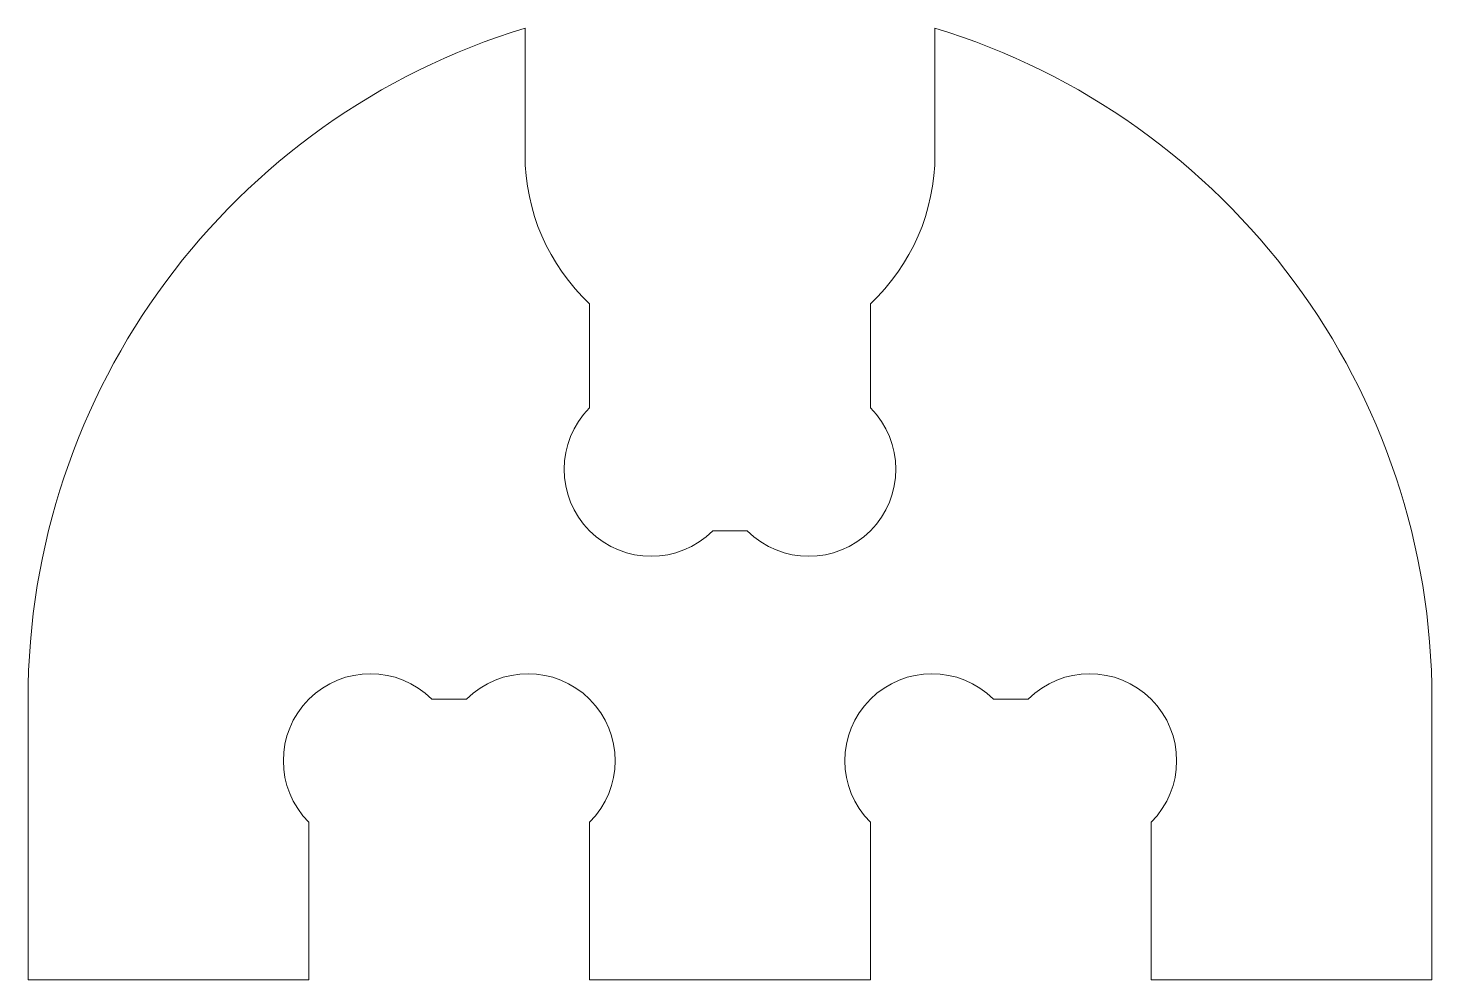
# Model space of a CAD drawing. Extents: x -12.5 to 12.5, y -5 to 12.
import ezdxf

# ---------------------------------------------------------------- set-up
doc = ezdxf.new("R2010")
doc.units = 0
doc.layers.get('0').update_dxf_attribs({"lineweight": 0})

msp = doc.modelspace()

# ---------------------------------------------------------------- linework, layer by layer
at = {"flags": 128}
msp.add_lwpolyline([(5.308, 0), (4.692, 0), (5.308, 0, -1), (7.5, -2.192), (7.5, -5), (12.5, -5), (12.5, 0, 0.329858), (3.65, 11.955), (3.65, 9.7, -0.206953), (2.5, 7.041), (2.5, 5.192, -1), (0.308, 3), (-0.308, 3, -1), (-2.5, 5.192), (-2.5, 7.041, -0.206953), (-3.65, 9.7), (-3.65, 11.955, 0.329858), (-12.5, 0), (-12.5, -5), (-7.5, -5), (-7.5, -2.192, -1), (-5.308, 0), (-4.692, 0, -1), (-2.5, -2.192), (-2.5, -5), (2.5, -5), (2.5, -2.192, -1), (4.692, 0)], format="xyb", dxfattribs=at)

doc.saveas('drawing.dxf')
